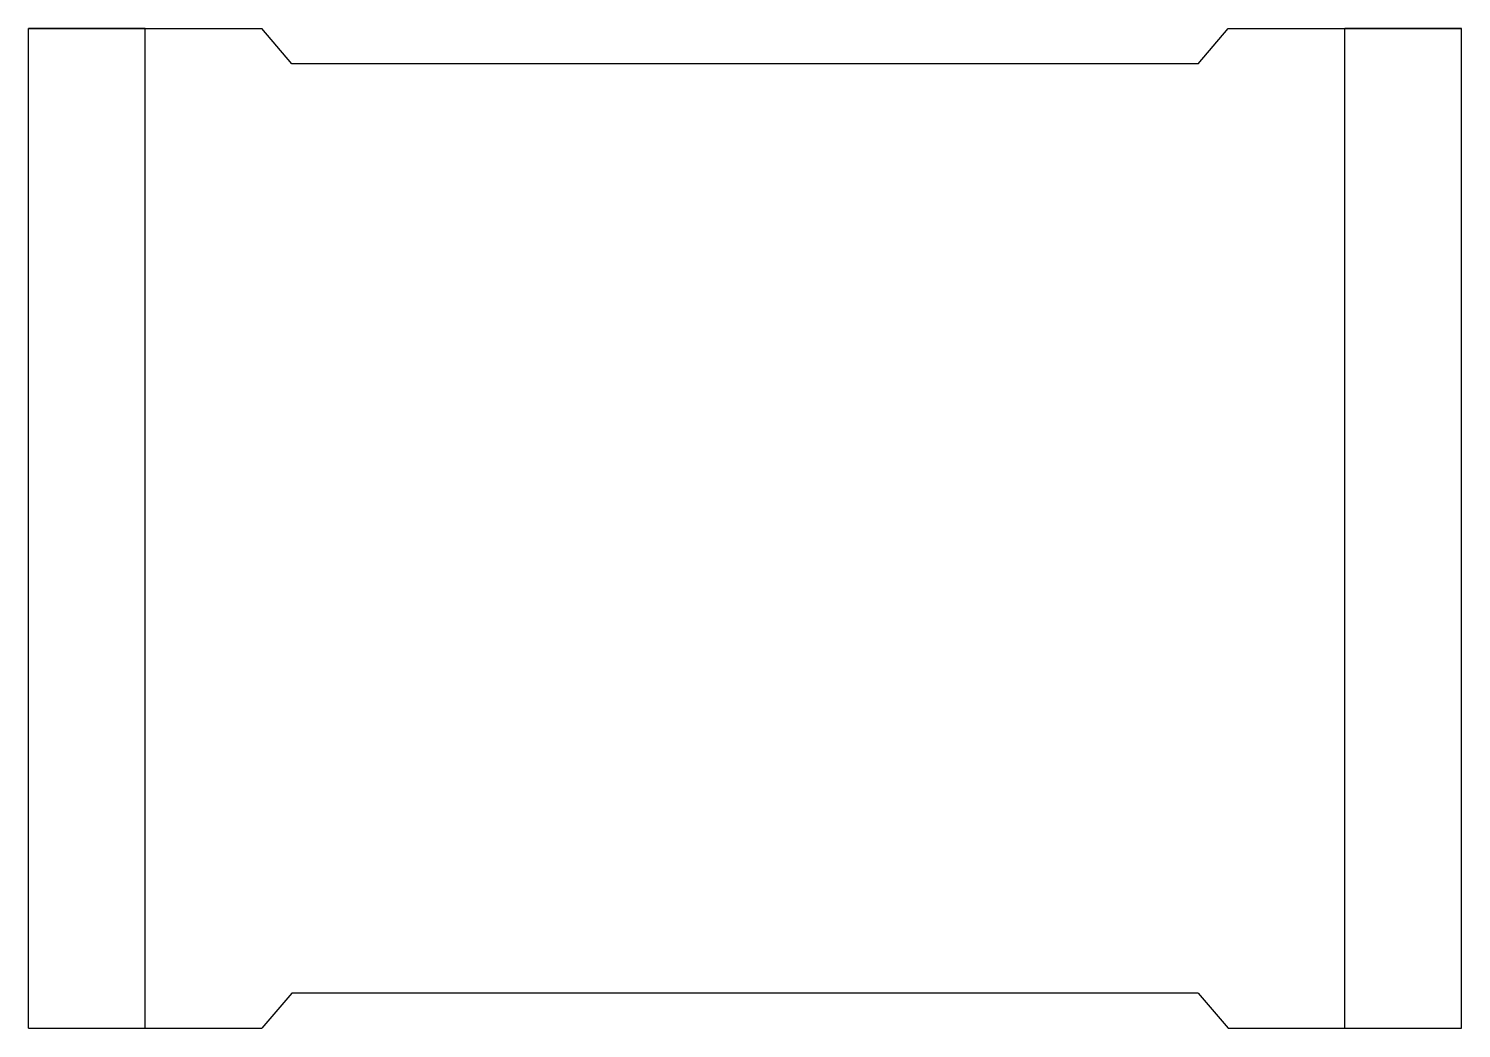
# Model space of a CAD drawing. Header units: millimetres. Extents: x 7945 to 8375, y 4483 to 4783.
import ezdxf

# ---------------------------------------------------------------- set-up
doc = ezdxf.new("R2010")
doc.units = ezdxf.units.MM
doc.header["$LTSCALE"] = 0.5
doc.layers.add('Contorno', color=3, linetype='Continuous')

msp = doc.modelspace()

# ---------------------------------------------------------------- linework, layer by layer
at = {"layer": 'Contorno'}
for p, q in [((7944.8, 4483.43), (7944.8, 4783.43)), ((7979.8, 4783.43), (7944.8, 4783.43)), ((7944.8, 4783.43), (8014.8, 4783.43)), ((7979.8, 4483.43), (7979.8, 4783.43)), ((8023.74, 4772.82), (8014.8, 4783.43)), ((8295.86, 4772.82), (8304.8, 4783.43)), ((8304.8, 4783.43), (8374.8, 4783.43)), ((8339.8, 4483.43), (8339.8, 4783.43)), ((8374.8, 4783.43), (8339.8, 4783.43)), ((8374.8, 4483.43), (8374.8, 4783.43)), ((8295.86, 4772.82), (8023.74, 4772.82)), ((8023.74, 4494.03), (8014.8, 4483.43)), ((8295.86, 4494.03), (8023.74, 4494.03)), ((8295.86, 4494.03), (8304.8, 4483.43)), ((7944.8, 4483.43), (8014.8, 4483.43)), ((8304.8, 4483.43), (8374.8, 4483.43))]:
    msp.add_line(p, q, dxfattribs=at)

doc.saveas('drawing.dxf')
